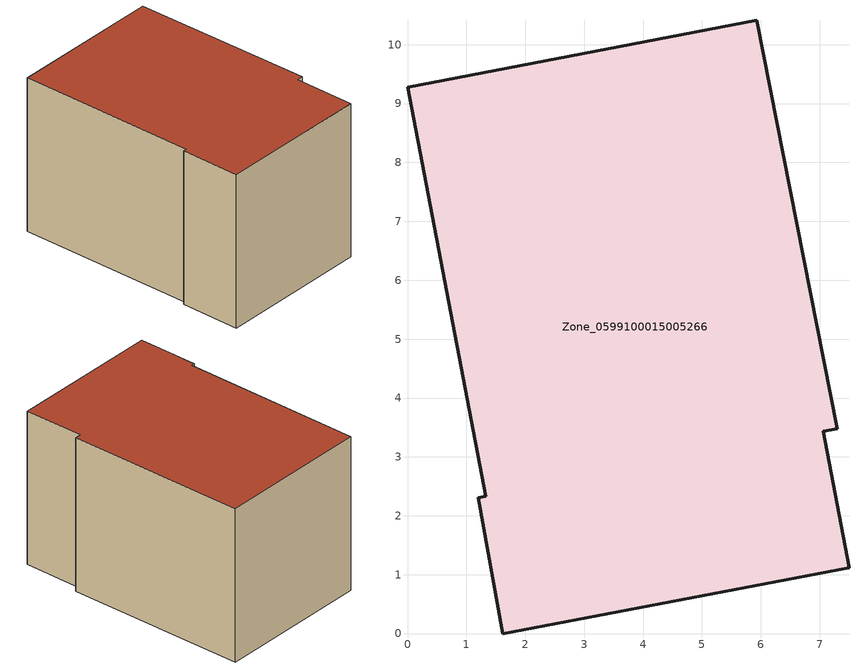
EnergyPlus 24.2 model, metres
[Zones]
Zone_0599100015005266
 floor ground (C_G): 7.5,1.11 1.62,0 1.2,2.31 1.33,2.33 0,9.28 5.93,10.41 7.29,3.48 7.06,3.43 z1.08
 wall outside (C_F): 1.62,0 7.5,1.11 7.06,3.43 7.29,3.48 5.93,10.41 0,9.28 1.33,2.33 1.2,2.31 1.62,0 z1.08:7.21
 roof outside (C_R): 7.5,1.11 7.06,3.43 7.29,3.48 5.93,10.41 0,9.28 1.33,2.33 1.2,2.31 1.62,0 z7.21
[BUILDING]
Pand.0599100015005266: North Axis=0; Terrain=City; Loads Convergence Tolerance Value=0.04; Temperature Convergence Tolerance Value=0.4; Solar Distribution=FullExterior; Maximum Number of Warmup Days=25; Minimum Number of Warmup Days=1
[Site:Location]
Rotterdam.The.Hague.AP_ZH_NLD Design_Conditions: Latitude=51.96; Longitude=4.45; Time Zone=1; Elevation=-4.5
[SITE:GROUNDTEMPERATURE:BUILDINGSURFACE]
18, 18, 18, 18, 18, 18, 18, 18, 18, 18, 18, 18
[MATERIAL] Thermal Absorptance=0.9; Solar Absorptance=0.7; Visible Absorptance=0.7
Name | Roughness | Thickness | Conductivity | Density | Specific Heat
G.TI.1946-1964 | MediumSmooth | 0.15 | 1 | 540 | 1210
F.TI.1946-1964 | Rough | 0.3 | 0.857143 | 1920 | 840
R.TI.1946-1964 | MediumRough | 0.2 | 0.277778 | 1500 | 1000
[CONSTRUCTION]
C_G: G.TI.1946-1964
C_F: F.TI.1946-1964
C_R: R.TI.1946-1964
[ZONE]
Zone_0599100015005266: Type=1; Multiplier=1; Ceiling Height=Autocalculate; Volume=Autocalculate; Floor Area=autocalculate; Part of Total Floor Area=Yes
[ZONEINFILTRATION:DESIGNFLOWRATE]
Infil_Zone_0599100015005266: Zone or ZoneList or Space or SpaceList=Zone_0599100015005266; Schedule=AlwaysOn; Design Flow Rate Calculation Method=Flow/Area; Flow Rate per Floor Area=0.003; Constant Term Coefficient=1; Temperature Term Coefficient=0; Velocity Term Coefficient=0; Velocity Squared Term Coefficient=0
[HVACTEMPLATE:ZONE:IDEALLOADSAIRSYSTEM]
Zone_0599100015005266: Maximum Heating Supply Air Temperature=50; Minimum Cooling Supply Air Temperature=13; Maximum Heating Supply Air Humidity Ratio=0.0156; Minimum Cooling Supply Air Humidity Ratio=0.0077; Heating Limit=NoLimit; Cooling Limit=NoLimit; Dehumidification Control Type=ConstantSensibleHeatRatio; Cooling Sensible Heat Ratio=0.7; Dehumidification Setpoint=60; Humidification Control Type=None; Humidification Setpoint=30; Outdoor Air Method=None; Outdoor Air Flow Rate per Person=0.00944; Outdoor Air Flow Rate per Zone Floor Area=0; Outdoor Air Flow Rate per Zone=0; Demand Controlled Ventilation Type=None; Outdoor Air Economizer Type=NoEconomizer; Heat Recovery Type=None; Sensible Heat Recovery Effectiveness=0.7; Latent Heat Recovery Effectiveness=0.65
[ZONECONTROL:THERMOSTAT]
ThermostatControl_Zone_0599100015005266: Zone or ZoneList=Zone_0599100015005266; Control Type Schedule=DualSetpointControlType; Control 1=Thermostat_Zone_0599100015005266; Temperature Difference Between Cutout And Setpoint=0
[THERMOSTATSETPOINT:DUALSETPOINT]
Thermostat_Zone_0599100015005266: Heating Setpoint Temperature Schedule=HeatingSetpoint_Zone_0599100015005266; Cooling Setpoint Temperature Schedule=CoolingSetpoint_Zone_0599100015005266
[SCHEDULE:COMPACT]
HeatingSetpoint_Zone_0599100015005266: Through: 12/31, For: AllDays, Until: 24:00, 21
CoolingSetpoint_Zone_0599100015005266: Through: 12/31, For: AllDays, Until: 24:00, 24
DualSetpointControlType: Through: 12/31, For: AllDays, Until: 24:00, 4
AlwaysOn: Through: 12/31, For: AllDays, Until: 24:00, 1
